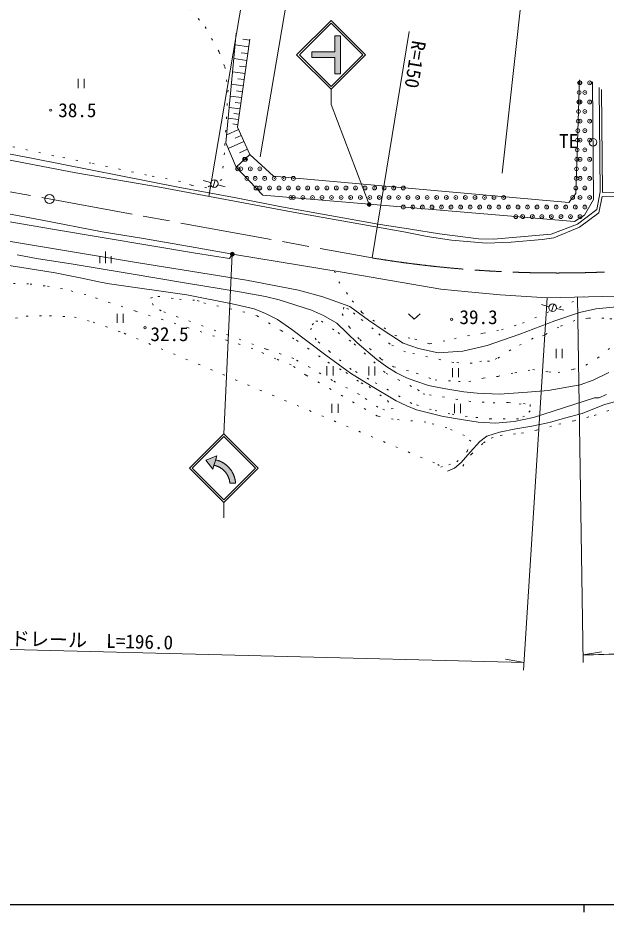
# Model space of a CAD drawing. Units: millimetres, scale not verified. Extents: x 40000 to 680000, y 20000 to 380000.
# Drawn here: x 193978 to 270903, y 204000 to 321006 of the extents above; entities that cross this region are included whole.
import ezdxf
from ezdxf.enums import TextEntityAlignment as Align

# ---------------------------------------------------------------- set-up
doc = ezdxf.new("R2010")
doc.units = ezdxf.units.MM
doc.header["$LTSCALE"] = 1000
doc.header["$PDMODE"] = 32
doc.header["$PDSIZE"] = 500
doc.linetypes.add('CHAIN', pattern=[18.5, 12, -1.5, 3.5, -1.5])
doc.linetypes.add('DOTTED', pattern=[1.75, 0.25, -1.5])
for name, color, linetype, lineweight in [('M-BGD', 7, 'Continuous', 13), ('M-BMK', 2, 'CHAIN', 13), ('M-BMK-SRVR', 3, 'Continuous', 13), ('M-STR-HTXT', 7, 'Continuous', 13), ('M-STR-STRC', 7, 'Continuous', 13), ('M-TTL-BAND', 7, 'Continuous', 25)]:
    doc.layers.add(name, color=color, linetype=linetype, lineweight=lineweight)
doc.layers.add('M-BMK-HTXT', color=7, linetype='Continuous')
doc.styles.add('ＭＳ ゴシック', font='')
doc.styles.get('ＭＳ ゴシック').set_extended_font_data('MS Gothic')

msp = doc.modelspace()

# ---------------------------------------------------------------- hatches: boundary and pattern name
at = {"layer": 'M-STR-HTXT'}
for points in [[(240145, 296702, -1), (239706, 296462, -1)], [(222239, 290209, -1), (221800, 289970, -1)]]:
    msp.add_hatch(color=256, dxfattribs=at).paths.add_polyline_path(points)
at = {"layer": 'M-STR-STRC'}
for points in [[(235431, 315803), (235431, 313678), (236181, 313678), (236181, 318678), (235431, 318678), (235431, 316553), (232431, 316553), (232431, 315803)], [(219846, 263174), (220012, 263694), (218542, 263130), (219453, 261945), (219619, 262464), (219619, 262464)], [(219850, 263187), (219850, 263187), (220012, 263694), (218542, 263130), (219453, 261945), (219619, 262464), (219619, 262464)], [(221751, 261963), (221715, 262008), (221678, 262053), (221641, 262098), (221602, 262141), (221563, 262184), (221524, 262227), (221483, 262268), (221442, 262309), (221400, 262349), (221357, 262389), (221314, 262427), (221270, 262465), (221226, 262503), (221180, 262539), (221134, 262574), (221088, 262609), (221041, 262643), (220993, 262676), (220945, 262709), (220896, 262740), (220847, 262771), (220797, 262800), (220746, 262829), (220696, 262857), (220644, 262884), (220592, 262911), (220540, 262936), (220487, 262960), (220434, 262984), (220381, 263006), (220327, 263028), (220272, 263048), (220218, 263068), (220163, 263087), (220108, 263104), (220052, 263121), (219996, 263137), (219940, 263152), (219884, 263166), (219846, 263174), (219619, 262464), (219623, 262464), (219667, 262454), (219711, 262444), (219755, 262434), (219799, 262422), (219842, 262410), (219886, 262397), (219929, 262383), (219971, 262369), (220014, 262353), (220056, 262337), (220098, 262321), (220139, 262303), (220181, 262285), (220222, 262266), (220262, 262247), (220303, 262226), (220343, 262205), (220382, 262184), (220421, 262161), (220460, 262138), (220498, 262114), (220536, 262090), (220574, 262065), (220611, 262039), (220648, 262013), (220684, 261986), (220719, 261958), (220755, 261930), (220789, 261901), (220824, 261871), (220857, 261841), (220890, 261811), (220923, 261780), (220955, 261748), (220986, 261715), (221017, 261683), (221048, 261649), (221077, 261615), (221107, 261581), (221135, 261546), (221163, 261510), (221190, 261475), (221217, 261438), (221243, 261401), (221268, 261364), (221293, 261326), (221317, 261288), (221341, 261249), (221363, 261210), (221385, 261171), (221407, 261131), (221427, 261091), (221447, 261051), (221467, 261010), (221485, 260969), (221503, 260927), (221520, 260886), (221536, 260843), (221552, 260801), (221567, 260759), (221581, 260716), (221594, 260673), (221607, 260629), (221619, 260586), (221630, 260542), (221640, 260498), (221650, 260454), (221659, 260410), (221667, 260365), (221674, 260321), (221680, 260276), (221686, 260231), (221691, 260186), (221695, 260142), (222438, 260143), (222434, 260201), (222429, 260258), (222423, 260316), (222415, 260374), (222407, 260431), (222398, 260489), (222388, 260546), (222376, 260603), (222364, 260659), (222351, 260716), (222336, 260772), (222321, 260828), (222305, 260884), (222288, 260940), (222270, 260995), (222251, 261050), (222231, 261104), (222210, 261158), (222188, 261212), (222165, 261265), (222141, 261318), (222116, 261371), (222091, 261423), (222064, 261475), (222037, 261526), (222008, 261576), (221979, 261627), (221949, 261676), (221918, 261725), (221886, 261774), (221854, 261822), (221820, 261869), (221786, 261916)]]:
    msp.add_hatch(color=256, dxfattribs=at).paths.add_polyline_path(points)

# ---------------------------------------------------------------- linework, layer by layer
at = {"layer": 'M-BGD'}
for p, q in [((224177, 317217), (222394, 317469)), ((224303, 318108), (223412, 318234)), ((224051, 316325), (223160, 316451)), ((223925, 315434), (222226, 315674)), ((223685, 313735), (222066, 313964)), ((223805, 314584), (222955, 314705)), ((201847, 313015), (201847, 311815)), ((202647, 313015), (202647, 311815)), ((223570, 312925), (222761, 313040)), ((223456, 312116), (221913, 312334)), ((223347, 311344), (222575, 311453)), ((223238, 310573), (221767, 310781)), ((223030, 309102), (221629, 309300)), ((223134, 309837), (222399, 309941)), ((222832, 307701), (221496, 307890)), ((222931, 308401), (222230, 308501)), ((222738, 307033), (222070, 307127)), ((222834, 306393), (221291, 305696)), ((223183, 305621), (222411, 305272)), ((223531, 304849), (221488, 303926)), ((224317, 303109), (222506, 301477)), ((223993, 303827), (222971, 303366)), ((219171, 299459), (218210, 299738)), ((219790, 299800), (219511, 298839)), ((220131, 299180), (221091, 298901)), ((205429, 288917), (205429, 290417)), ((204679, 288917), (204679, 289817)), ((206179, 288917), (206179, 289817)), ((263433, 283216), (262473, 283495)), ((264053, 283557), (263774, 282597)), ((206947, 282300), (206947, 281100)), ((207747, 282300), (207747, 281100)), ((264403, 282973), (265381, 282766)), ((264363, 277682), (264363, 276482)), ((265163, 277682), (265163, 276482)), ((234387, 275416), (234387, 274216)), ((235187, 275416), (235187, 274216)), ((239852, 275409), (239852, 274209)), ((240652, 275409), (240652, 274209)), ((250813, 275194), (250813, 273994)), ((251613, 275194), (251613, 273994)), ((235044, 270516), (235044, 269316)), ((235844, 270516), (235844, 269316)), ((251076, 270493), (251076, 269293)), ((251876, 270493), (251876, 269293))]:
    msp.add_line(p, q, dxfattribs=at)
at = {"layer": 'M-BGD', "linetype": 'DOTTED'}
for points in [[(216423, 322245), (218473, 319826), (220286, 316539), (221034, 314621), (221463, 311547), (220980, 303339), (220634, 299853), (218668, 298786), (216659, 299127), (215228, 299608), (210811, 300446), (203534, 302012), (198664, 302966), (193571, 304079), (188108, 305041), (184611, 305754), (180064, 306386), (179167, 307076), (179323, 308296), (180772, 311005), (186956, 321303)], [(235395, 287883), (235948, 286489), (237693, 284004), (238976, 282447), (243291, 279470), (245895, 278980), (247871, 278347), (251055, 279030), (252785, 279421), (254890, 279734), (257214, 280206), (259960, 281067), (268039, 284508)], [(191962, 281414), (195073, 281970), (198102, 282028), (201370, 281857), (203806, 281202), (207876, 279738), (248890, 262590), (249279, 262239), (250338, 262509), (251399, 262933), (252733, 264275), (253200, 265603), (252384, 266355), (250075, 267359), (247338, 268124), (243070, 268501), (241007, 268898), (231651, 274259), (229737, 275609), (227723, 276386), (224705, 277734), (216301, 280445), (209362, 282631), (202869, 284799), (199807, 285555), (197549, 285931), (195382, 286205), (193075, 286275)], [(271645, 281623), (270594, 281715), (268504, 281715), (266808, 281402), (264715, 280553), (262819, 279484), (261352, 279099), (258431, 277556), (256624, 276434), (255635, 276088), (254622, 276088), (253387, 275832), (250983, 275909), (244675, 277289), (242648, 278321), (240450, 280301), (238045, 282237), (237243, 282887), (236624, 283135), (236405, 282269), (237324, 280537), (238680, 278918), (241487, 276360), (243120, 275368), (246081, 274522), (248536, 273628), (251580, 273442), (252947, 273438), (254824, 273857), (256756, 274102), (258965, 274578), (261309, 274981), (263415, 274675), (264615, 274618), (266638, 275022), (268250, 275553), (269810, 276506), (271653, 278000)], [(252154, 262363), (253309, 263936), (254872, 265396), (255891, 266030), (257045, 266380), (259846, 266661), (261839, 267062), (264737, 267836), (266707, 268288), (269356, 268993), (272190, 269972), (273259, 270368), (274402, 270568), (275245, 270329), (276343, 269749), (279257, 267703), (284630, 264395), (286597, 263075), (288339, 261443), (289606, 259413), (290564, 256487), (292343, 252939)]]:
    msp.add_lwpolyline(points, dxfattribs=at)
at = {"layer": 'M-BGD'}
for points in [[(269106, 312643), (269262, 297262), (268069, 295199), (266769, 294348), (226005, 297812), (222506, 301477), (221192, 304639), (222539, 319010)], [(224317, 318207), (222692, 306708), (224317, 303109), (227408, 300306), (266032, 296844), (266927, 298048), (267430, 312920)], [(182123, 314750), (178048, 308619), (177366, 307290), (177373, 306680), (177582, 306306), (178609, 305965), (185002, 304712), (195955, 302587), (214948, 298877), (222538, 297454), (228473, 296300), (241091, 294035), (245332, 293343), (249096, 292736), (254204, 292092), (256196, 292048), (263711, 292721), (267150, 294000), (269672, 295953), (270119, 298241), (269994, 311897)], [(270301, 311644), (270440, 298170), (276689, 298235), (276542, 311195)], [(182928, 304288), (201565, 300734), (212750, 298795), (229978, 295567), (244464, 293012), (247486, 292395), (250697, 291925), (255240, 291522), (258502, 291657), (262527, 292027), (264079, 292212), (267433, 293630), (269971, 295493), (270399, 297637), (276456, 297567)], [(143569, 290965), (145665, 291808), (152265, 294265), (159495, 295948), (167448, 296786), (172967, 296871), (181827, 296022), (186009, 295518), (199013, 293261), (217210, 290236), (221631, 289540), (222039, 290079)], [(189231, 296031), (196940, 294567), (204992, 293012), (210422, 292121), (217161, 290965), (222311, 290029), (236399, 287719), (249309, 285501), (252864, 285181), (257043, 284763), (263181, 284392), (272181, 284606)], [(188011, 292571), (209506, 288987), (223887, 286671), (230687, 285358), (233850, 284515), (237405, 283232), (239840, 281462), (241884, 280052), (244376, 278425), (246360, 277739), (248938, 277181), (252160, 277389), (255341, 278126), (259607, 279621), (264186, 281353), (267422, 282474), (269555, 282957), (272253, 283186)], [(185572, 289717), (194224, 288383), (198851, 287652), (202130, 286979), (204558, 286479), (205969, 286204), (216070, 284768), (221982, 283580), (224867, 282921), (226380, 282335), (227916, 281523), (229803, 280215), (234233, 276877), (237478, 274510), (240111, 272921), (243427, 270910), (244847, 270232), (246121, 269705), (249424, 268883), (251164, 268567), (254186, 268121), (256417, 267998), (258883, 268174), (261387, 268725), (269391, 271277)], [(271274, 274595), (269205, 273590), (267492, 273004), (263315, 272229), (260634, 272032), (256941, 271785), (254024, 271882), (252280, 272088), (249690, 272498), (247659, 272914), (245888, 273519), (244780, 273911), (243475, 274542), (242228, 275354), (240904, 276321), (238362, 278499), (235675, 281041), (233964, 282052), (232379, 282763), (228132, 284101), (226342, 284537), (222974, 285175), (215772, 286327), (208812, 287524), (201188, 288783), (196413, 289502), (193871, 289988)], [(245066, 282283), (245816, 281583), (246566, 282283)], [(269391, 271277), (269963, 271310), (270945, 271739)], [(250145, 261687), (251095, 262102), (251964, 262830), (253110, 264175), (254388, 265590), (255312, 266279), (256951, 266805), (259102, 267215), (261186, 267578), (263485, 268044), (265448, 268610), (267776, 269228), (270686, 270403), (272181, 270817), (272807, 270925), (274553, 270890), (275850, 270574), (277671, 269963), (279175, 269292), (286489, 265024)]]:
    msp.add_lwpolyline(points, dxfattribs=at)
at = {"layer": 'M-BGD', "linetype": 'DOTTED'}
for points in [[(211331, 284342), (212289, 284569), (215092, 284187), (217431, 284031), (218279, 283700), (223400, 282561), (225252, 282007), (228395, 280100), (230423, 278815), (234522, 275937), (236872, 274595), (238869, 273246), (239902, 272755), (242293, 270931), (243059, 269879), (241929, 269736), (241067, 270080), (238632, 271722), (235132, 273563), (232179, 275248), (230053, 276435), (226437, 277675), (212707, 282674), (211650, 283400)], [(232939, 281315), (233664, 281328), (235851, 279822), (237966, 278363), (242132, 274493), (246257, 272364), (246967, 271805), (247794, 271682), (252956, 270849), (256120, 270635), (258151, 270673), (259541, 270474), (260082, 270553), (260975, 270406), (260975, 269601), (260232, 268901), (259440, 268534), (255869, 268534), (252736, 268837), (250483, 269206), (248025, 269752), (245478, 270557), (239861, 273742), (237576, 275020), (234768, 277307), (232972, 278872), (232277, 280167), (232451, 280859)]]:
    msp.add_lwpolyline(points, close=True, dxfattribs=at)
at = {"layer": 'M-BGD'}
for centre, radius in [((198257, 308931), 150), ((269186, 304731), 500), ((219651, 299320), 500), ((263914, 283077), 500), ((250697, 281570), 150), ((210597, 280461), 150)]:
    msp.add_circle(centre, radius, dxfattribs=at)
for p in [(267415, 312500), (267500, 312500), (268750, 312500), (267373, 311250), (268125, 311250), (267331, 310000), (267500, 310000), (268750, 310000), (267288, 308750), (268125, 308750), (267246, 307500), (267500, 307500), (268750, 307500), (267204, 306250), (268125, 306250), (267162, 305000), (267500, 305000), (268750, 305000), (267119, 303750), (268125, 303750), (223641, 302500), (223750, 302500), (267077, 302500), (267500, 302500), (268750, 302500), (222723, 301250), (223125, 301250), (224375, 301250), (225625, 301250), (267035, 301250), (268125, 301250), (223916, 300000), (225000, 300000), (226250, 300000), (227500, 300000), (228750, 300000), (230000, 300000), (266993, 300000), (267500, 300000), (268750, 300000), (225110, 298750), (225625, 298750), (226875, 298750), (228125, 298750), (229375, 298750), (230625, 298750), (231875, 298750), (233125, 298750), (234375, 298750), (235625, 298750), (236875, 298750), (238125, 298750), (239375, 298750), (240625, 298750), (241875, 298750), (243125, 298750), (244375, 298750), (266950, 298750), (268125, 298750), (229676, 297500), (230000, 297500), (231250, 297500), (232500, 297500), (233750, 297500), (235000, 297500), (236250, 297500), (237500, 297500), (238750, 297500), (240000, 297500), (241250, 297500), (242500, 297500), (243750, 297500), (245000, 297500), (246250, 297500), (247500, 297500), (248750, 297500), (250000, 297500), (251250, 297500), (252500, 297500), (253750, 297500), (255000, 297500), (256250, 297500), (257500, 297500), (266520, 297500), (267500, 297500), (268750, 297500), (244387, 296250), (245625, 296250), (246875, 296250), (248125, 296250), (249375, 296250), (250625, 296250), (251875, 296250), (253125, 296250), (254375, 296250), (255625, 296250), (256875, 296250), (258125, 296250), (259375, 296250), (260625, 296250), (261875, 296250), (263125, 296250), (264375, 296250), (265625, 296250), (266875, 296250), (268125, 296250), (259098, 295000), (260000, 295000), (261250, 295000), (262500, 295000), (263750, 295000), (265000, 295000), (266250, 295000), (267500, 295000)]:
    msp.add_point(p, dxfattribs=at)
at = {"layer": 'M-BMK'}
msp.add_line((178899, 300804), (240318, 289597), dxfattribs=at)
msp.add_arc((264563, 437625), 150000, 260.69813, 273.93263, dxfattribs=at)
at = {"layer": 'M-BMK-SRVR'}
msp.add_circle((198117, 297298), 600, dxfattribs=at)
at = {"layer": 'M-STR-HTXT'}
for p, q in [((218939, 297635), (225131, 334044)), ((225652, 302820), (230928, 333905)), ((257324, 300699), (260406, 328705)), ((240318, 289597), (245167, 319203)), ((239925, 296582), (234932, 309678)), ((222020, 290089), (220918, 266596)), ((263181, 284392), (260114, 235674)), ((267151, 284486), (267885, 236653)), ((260177, 236673), (142067, 239620)), ((267883, 237653), (270305, 238052)), ((260177, 236673), (257755, 237076))]:
    msp.add_line(p, q, dxfattribs=at)
for centre in [(239925, 296582), (222020, 290089)]:
    msp.add_circle(centre, 250, dxfattribs=at)
msp.add_arc((264551, 437514), 199889, 270.95493, 274.06795, dxfattribs=at)
at = {"layer": 'M-STR-STRC'}
for p, q in [((230432, 316178), (234932, 320678)), ((239432, 316178), (234932, 320678)), ((230785, 316178), (234932, 320325)), ((239078, 316178), (234932, 320325)), ((236181, 318678), (235431, 318678)), ((235431, 316553), (235431, 318678)), ((236181, 313678), (236181, 318678)), ((230432, 316178), (234932, 311678)), ((230785, 316178), (234932, 312031)), ((232431, 315803), (232431, 316553)), ((235431, 316553), (232431, 316553)), ((234932, 312031), (239078, 316178)), ((234932, 311678), (239432, 316178)), ((235431, 315803), (232431, 315803)), ((235431, 313678), (235431, 315803)), ((236181, 313678), (235431, 313678)), ((234932, 311678), (234932, 309678)), ((216418, 262096), (220918, 266596)), ((216772, 262096), (220918, 266243)), ((225419, 262096), (220918, 266596)), ((225065, 262096), (220918, 266243)), ((220012, 263694), (218542, 263130)), ((219453, 261945), (220012, 263694)), ((216418, 262096), (220918, 257596)), ((216772, 262096), (220918, 257949)), ((218542, 263130), (219453, 261945)), ((220918, 257949), (225065, 262096)), ((220919, 257596), (225419, 262096)), ((222438, 260143), (221695, 260142)), ((220918, 257596), (220918, 255596))]:
    msp.add_line(p, q, dxfattribs=at)
for points in [[(232431, 316553), (235431, 316553), (235431, 318678), (236181, 318678), (236181, 313678), (235431, 313678), (235431, 315803), (232431, 315803)], [(220012, 263694), (218542, 263130), (219453, 261945)], [(220012, 263694), (218542, 263130), (219453, 261945)], [(219846, 263174), (220012, 263694), (218542, 263130), (219453, 261945), (219619, 262464)], [(219846, 263174), (219619, 262464), (219619, 262464), (219623, 262464), (219667, 262454), (219711, 262444), (219755, 262434), (219799, 262422), (219842, 262410), (219886, 262397), (219929, 262383), (219971, 262369), (220014, 262353), (220056, 262337), (220098, 262321), (220139, 262303), (220181, 262285), (220222, 262266), (220262, 262247), (220303, 262226), (220343, 262205), (220382, 262184), (220421, 262161), (220460, 262138), (220498, 262114), (220536, 262090), (220574, 262065), (220611, 262039), (220648, 262013), (220684, 261986), (220719, 261958), (220755, 261930), (220789, 261901), (220824, 261871), (220857, 261841), (220890, 261811), (220923, 261780), (220955, 261748), (220986, 261715), (221017, 261683), (221048, 261649), (221077, 261615), (221107, 261581), (221135, 261546), (221163, 261510), (221190, 261475), (221217, 261438), (221243, 261401), (221268, 261364), (221293, 261326), (221317, 261288), (221341, 261249), (221363, 261210), (221385, 261171), (221407, 261131), (221427, 261091), (221447, 261051), (221467, 261010), (221485, 260969), (221503, 260927), (221520, 260886), (221536, 260843), (221552, 260801), (221567, 260759), (221581, 260716), (221594, 260673), (221607, 260629), (221619, 260586), (221630, 260542), (221640, 260498), (221650, 260454), (221659, 260410), (221667, 260365), (221674, 260321), (221680, 260276), (221686, 260231), (221691, 260186), (221695, 260142), (221695, 260142), (222438, 260143), (222438, 260143), (222434, 260201), (222429, 260258), (222423, 260316), (222415, 260374), (222407, 260431), (222398, 260489), (222388, 260546), (222376, 260603), (222364, 260659), (222351, 260716), (222336, 260772), (222321, 260828), (222305, 260884), (222288, 260940), (222270, 260995), (222251, 261050), (222231, 261104), (222210, 261158), (222188, 261212), (222165, 261265), (222141, 261318), (222116, 261371), (222091, 261423), (222064, 261475), (222037, 261526), (222008, 261576), (221979, 261627), (221949, 261676), (221918, 261725), (221886, 261774), (221854, 261822), (221820, 261869), (221786, 261916), (221751, 261963), (221715, 262008), (221678, 262053), (221641, 262098), (221602, 262141), (221563, 262184), (221524, 262227), (221483, 262268), (221442, 262309), (221400, 262349), (221357, 262389), (221314, 262427), (221270, 262465), (221226, 262503), (221180, 262539), (221134, 262574), (221088, 262609), (221041, 262643), (220993, 262676), (220945, 262709), (220896, 262740), (220847, 262771), (220797, 262800), (220746, 262829), (220696, 262857), (220644, 262884), (220592, 262911), (220540, 262936), (220487, 262960), (220434, 262984), (220381, 263006), (220327, 263028), (220272, 263048), (220218, 263068), (220163, 263087), (220108, 263104), (220052, 263121), (219996, 263137), (219940, 263152), (219884, 263166)]]:
    msp.add_lwpolyline(points, close=True, dxfattribs=at)
at = {"layer": 'M-TTL-BAND'}
for p, q in [((40000, 205000), (579000, 205000)), ((268000, 205000), (268000, 204000))]:
    msp.add_line(p, q, dxfattribs=at)

# ---------------------------------------------------------------- texts
at = {"layer": 'M-BGD', "style": 'ＭＳ ゴシック'}
for s, p in [('38.5', (199257, 308931)), ('39.3', (251724, 281851)), ('32.5', (211308, 279625))]:
    msp.add_text(s, height=1833, dxfattribs=at).set_placement(p, align=Align.MIDDLE_LEFT)
at = {"layer": 'M-BMK-HTXT', "style": 'ＭＳ ゴシック'}
msp.add_text('TE', height=1833, dxfattribs=at).set_placement((264749, 303422), align=Align.BOTTOM_LEFT)
at = {"layer": 'M-STR-HTXT', "style": 'ＭＳ ゴシック'}
msp.add_text('R=150', height=1833, rotation=260.698, dxfattribs=at).set_placement((245006, 318222), align=Align.BOTTOM_LEFT)
msp.add_text('ガードレール\u3000L=196.0', height=1833, rotation=358.553, dxfattribs=at).set_placement((201122, 238146), align=Align.BOTTOM_CENTER)

doc.saveas('drawing.dxf')
